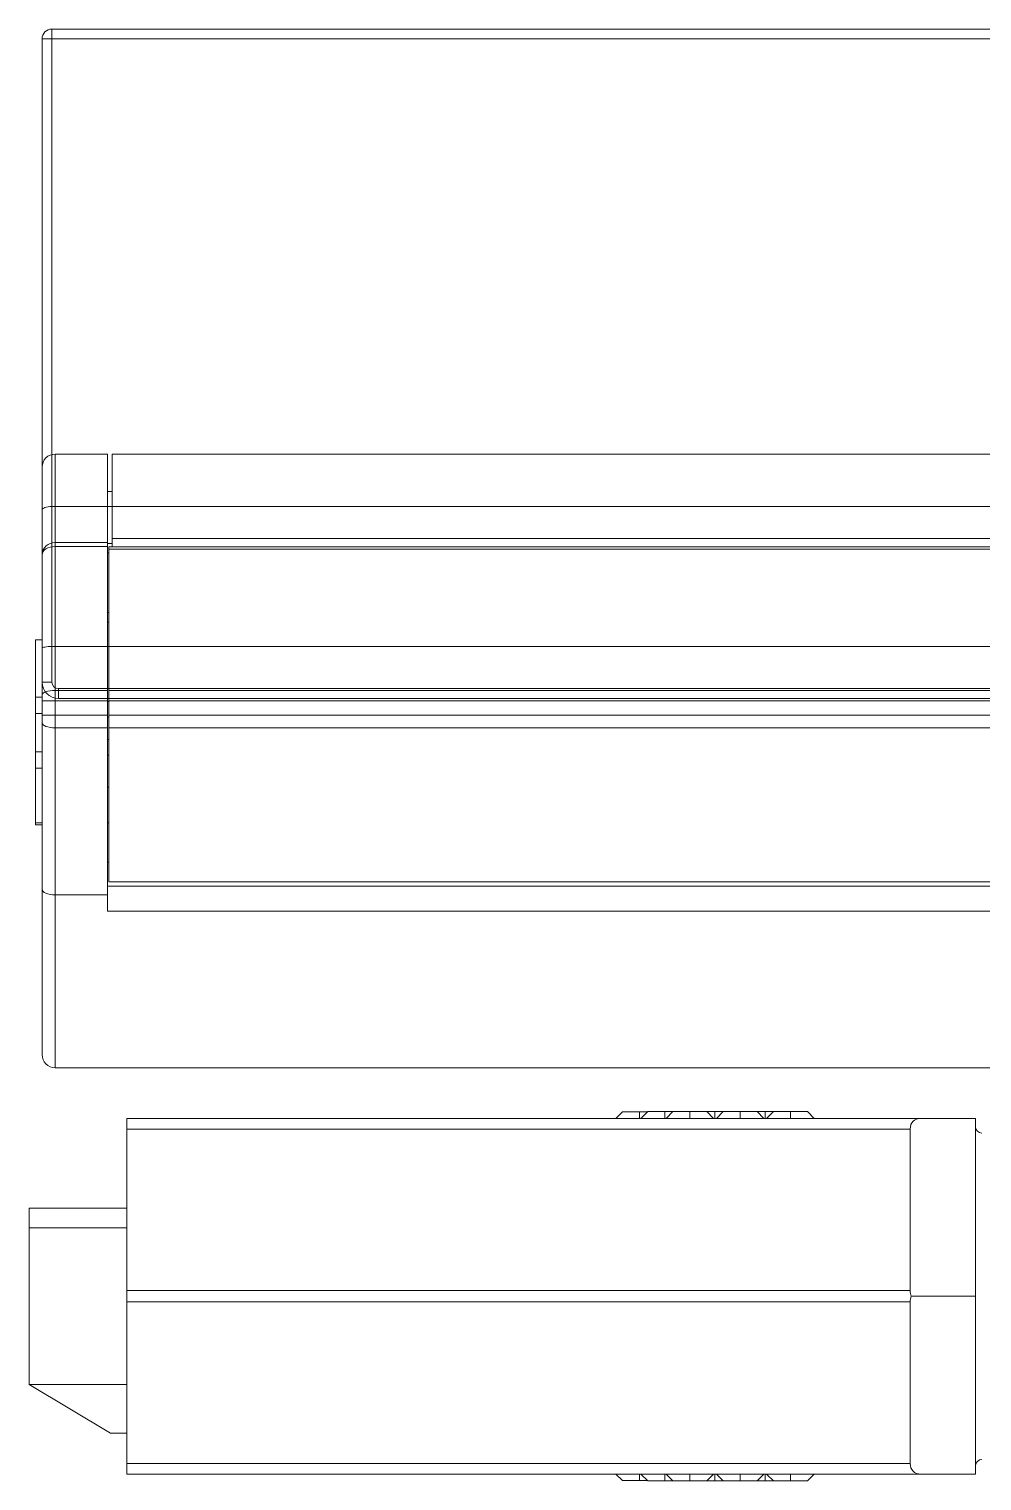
# Model space of a CAD drawing. Header units: inches. Extents: x -1.1 to 19.9, y -1 to 14.3.
# Drawn here: x 5.121 to 6.271, y 12.588 to 14.34 of the extents above; entities that cross this region are included whole.
import ezdxf

# ---------------------------------------------------------------- set-up
doc = ezdxf.new("R2010")
doc.units = ezdxf.units.IN
doc.header["$MEASUREMENT"] = 0
doc.layers.add('Graze 2.0 Int', color=7, linetype='Continuous')
doc.layers.add('Symmetric', color=7, linetype='Continuous')

msp = doc.modelspace()

# ---------------------------------------------------------------- linework, layer by layer
at = {"layer": 'Graze 2.0 Int', "color": 253, "linetype": 'Continuous', "lineweight": 15}
for p, q in [((5.215655, 13.826895), (5.152663, 13.826895)), ((5.152663, 13.826895), (5.152663, 13.720187)), ((5.215655, 13.826895), (5.215655, 13.720187)), ((17.05227, 13.826895), (5.22156, 13.826895)), ((5.22156, 13.826895), (5.22156, 13.725071)), ((5.136914, 13.705593), (5.136914, 13.811147)), ((5.22156, 13.78162), (5.215655, 13.78162)), ((5.152663, 13.720187), (5.152663, 13.715365)), ((5.152663, 13.720187), (5.215655, 13.720187)), ((5.152663, 13.715365), (5.152663, 13.541738)), ((5.215655, 13.715365), (5.152663, 13.715365)), ((5.215655, 13.720187), (5.215655, 13.715365)), ((5.22156, 13.719263), (5.215655, 13.719263)), ((5.215655, 13.541738), (5.215655, 13.715365)), ((17.056207, 13.715125), (5.217623, 13.715125)), ((5.217623, 13.712092), (5.217623, 13.715125)), ((5.22156, 13.725071), (5.22156, 13.715125)), ((5.22156, 13.725071), (17.05227, 13.725071)), ((5.136914, 13.536755), (5.136914, 13.705593)), ((5.217623, 13.707974), (5.215655, 13.707974)), ((17.056207, 13.712092), (5.217623, 13.712092)), ((5.217623, 13.541738), (5.217623, 13.712092)), ((5.217623, 13.63595), (5.215655, 13.63595)), ((5.217623, 13.624139), (5.215655, 13.624139)), ((5.12904, 13.602838), (5.136914, 13.602838)), ((5.12904, 13.533881), (5.12904, 13.602838)), ((5.152663, 13.529281), (5.152663, 13.541738)), ((5.152663, 13.541738), (5.215655, 13.541738)), ((5.215655, 13.541738), (5.215655, 13.529281)), ((5.217623, 13.541738), (17.056207, 13.541738)), ((5.217623, 13.529281), (5.217623, 13.541738)), ((5.136914, 13.533881), (5.12904, 13.533881)), ((5.12904, 13.51419), (5.12904, 13.533881)), ((5.136914, 13.536755), (5.136914, 13.529281)), ((5.136914, 13.511983), (5.136914, 13.529281)), ((5.152663, 13.529281), (5.136914, 13.529281)), ((5.152663, 13.529281), (5.152663, 13.511983)), ((5.215655, 13.529281), (5.152663, 13.529281)), ((5.215655, 13.511983), (5.215655, 13.529281)), ((5.217623, 13.52865), (5.215655, 13.528667)), ((17.056207, 13.529281), (5.217623, 13.529281)), ((5.217623, 13.511983), (5.217623, 13.529281)), ((5.12904, 13.51419), (5.136914, 13.51419)), ((5.12904, 13.467783), (5.12904, 13.51419)), ((5.136914, 13.511983), (5.152663, 13.511983)), ((5.136914, 13.511983), (5.136914, 13.502825)), ((5.136914, 13.302101), (5.136914, 13.502825)), ((5.152663, 13.511983), (5.215655, 13.511983)), ((5.152663, 13.49672), (5.152663, 13.511983)), ((5.215655, 13.511983), (5.215655, 13.49672)), ((5.217623, 13.509633), (5.215655, 13.50964)), ((5.217623, 13.511983), (17.056207, 13.511983)), ((5.217623, 13.49672), (5.217623, 13.511983)), ((5.215655, 13.49672), (5.152663, 13.49672)), ((5.152663, 13.49672), (5.152663, 13.295228)), ((5.215655, 13.3056), (5.215655, 13.49672)), ((17.056207, 13.49672), (5.217623, 13.49672)), ((5.217623, 13.311028), (5.217623, 13.49672)), ((5.12904, 13.467783), (5.136914, 13.467783)), ((5.12904, 13.448246), (5.12904, 13.467783)), ((5.217623, 13.48274), (5.215655, 13.482733)), ((5.217623, 13.463723), (5.215655, 13.463706)), ((5.12904, 13.382329), (5.12904, 13.448246)), ((5.12904, 13.448246), (5.136914, 13.448246)), ((5.215655, 13.425341), (5.217623, 13.425341)), ((5.12904, 13.382329), (5.136914, 13.382329)), ((5.12904, 13.379537), (5.12904, 13.382329)), ((5.215655, 13.382034), (5.217623, 13.382034)), ((5.12904, 13.379537), (5.136914, 13.379537)), ((5.215655, 13.334784), (5.217623, 13.334784)), ((17.056207, 13.311028), (5.217623, 13.311028)), ((5.152663, 13.295228), (5.215655, 13.295228)), ((5.215655, 13.295228), (5.215655, 13.3056)), ((6.459749, 13.3056), (5.215655, 13.3056)), ((5.215655, 13.275424), (5.215655, 13.295229)), ((6.449413, 13.275424), (5.215655, 13.275424)), ((6.444001, 13.086738), (5.152663, 13.086738)), ((5.837025, 13.033476), (5.829263, 13.025714)), ((5.837025, 13.033476), (5.857721, 13.033476)), ((5.857721, 13.025714), (5.857721, 13.033476)), ((5.857721, 13.033476), (5.86713, 13.033476)), ((5.867616, 13.033962), (5.859367, 13.025714)), ((5.867616, 13.033962), (5.888051, 13.033962)), ((5.888051, 13.025714), (5.888051, 13.033962)), ((5.888051, 13.033962), (5.908488, 13.033962)), ((5.89794, 13.033897), (5.889757, 13.025714)), ((5.89794, 13.033897), (5.918412, 13.033897)), ((5.908488, 13.033962), (5.908554, 13.033897)), ((5.918412, 13.025714), (5.918412, 13.033897)), ((5.918412, 13.033897), (5.938883, 13.033897)), ((5.928245, 13.033962), (5.92818, 13.033897)), ((5.928245, 13.033962), (5.948681, 13.033962)), ((5.938883, 13.033897), (5.947066, 13.025714)), ((5.948681, 13.025714), (5.948681, 13.033962)), ((5.948681, 13.033962), (5.969118, 13.033962)), ((5.95857, 13.033897), (5.950387, 13.025714)), ((5.95857, 13.033897), (5.979042, 13.033897)), ((5.969118, 13.033962), (5.969183, 13.033897)), ((5.979042, 13.025714), (5.979042, 13.033897)), ((5.979042, 13.033897), (5.999513, 13.033897)), ((5.988875, 13.033962), (5.98881, 13.033897)), ((5.988875, 13.033962), (6.009312, 13.033962)), ((5.999513, 13.033897), (6.007696, 13.025714)), ((6.009312, 13.025714), (6.009312, 13.033962)), ((6.009312, 13.033962), (6.029748, 13.033962)), ((6.0192, 13.033897), (6.011018, 13.025714)), ((6.0192, 13.033897), (6.039671, 13.033897)), ((6.029748, 13.033962), (6.029813, 13.033897)), ((6.039671, 13.025714), (6.039671, 13.033897)), ((6.039671, 13.033897), (6.060143, 13.033897)), ((6.060143, 13.033897), (6.068326, 13.025714)), ((5.239277, 13.025714), (6.197062, 13.025714)), ((5.239277, 13.012811), (5.239277, 13.025714)), ((6.184159, 13.012811), (5.239277, 13.012811)), ((5.239277, 12.817929), (5.239277, 13.012811)), ((6.184159, 12.817929), (6.184159, 13.012811)), ((6.197062, 13.025714), (6.262899, 13.025714)), ((6.262899, 13.025714), (6.262899, 12.811147)), ((5.121167, 12.917446), (5.239277, 12.917446)), ((5.121167, 12.893824), (5.121167, 12.917446)), ((5.239277, 12.893824), (5.121167, 12.893824)), ((5.121167, 12.893824), (5.121167, 12.704848)), ((5.239277, 12.817929), (6.184159, 12.817929)), ((5.239277, 12.804366), (5.239277, 12.817929)), ((6.184159, 12.804366), (5.239277, 12.804366)), ((5.239277, 12.609484), (5.239277, 12.804366)), ((6.184159, 12.609484), (6.184159, 12.804366)), ((6.185364, 12.811147), (6.262899, 12.811147)), ((6.262899, 12.811147), (6.262899, 12.59658)), ((5.239277, 12.704848), (5.121167, 12.704848)), ((5.121167, 12.704848), (5.219592, 12.645793)), ((5.239277, 12.645793), (5.219592, 12.645793)), ((5.239277, 12.609484), (6.184159, 12.609484)), ((5.239277, 12.59658), (5.239277, 12.609484)), ((6.197062, 12.59658), (5.239277, 12.59658)), ((5.837025, 12.588818), (5.829263, 12.59658)), ((5.857721, 12.59658), (5.857721, 12.588818)), ((5.867616, 12.588333), (5.859367, 12.59658)), ((5.888051, 12.59658), (5.888051, 12.588333)), ((5.89794, 12.588397), (5.889757, 12.59658)), ((5.918412, 12.59658), (5.918412, 12.588397)), ((5.938883, 12.588397), (5.947066, 12.59658)), ((5.948681, 12.59658), (5.948681, 12.588333)), ((5.95857, 12.588397), (5.950387, 12.59658)), ((5.979042, 12.59658), (5.979042, 12.588397)), ((5.999513, 12.588397), (6.007696, 12.59658)), ((6.009312, 12.59658), (6.009312, 12.588333)), ((6.0192, 12.588397), (6.011018, 12.59658)), ((6.039671, 12.59658), (6.039671, 12.588397)), ((6.060143, 12.588397), (6.068326, 12.59658)), ((6.262899, 12.59658), (6.197062, 12.59658)), ((5.837025, 12.588818), (5.857721, 12.588818)), ((5.857721, 12.588818), (5.86713, 12.588818)), ((5.867616, 12.588333), (5.888051, 12.588333)), ((5.888051, 12.588333), (5.908488, 12.588333)), ((5.89794, 12.588397), (5.918412, 12.588397)), ((5.908488, 12.588333), (5.908554, 12.588397)), ((5.918412, 12.588397), (5.938883, 12.588397)), ((5.928245, 12.588333), (5.92818, 12.588397)), ((5.928245, 12.588333), (5.948681, 12.588333)), ((5.948681, 12.588333), (5.969118, 12.588333)), ((5.95857, 12.588397), (5.979042, 12.588397)), ((5.969118, 12.588333), (5.969183, 12.588397)), ((5.979042, 12.588397), (5.999513, 12.588397)), ((5.988875, 12.588333), (5.98881, 12.588397)), ((5.988875, 12.588333), (6.009312, 12.588333)), ((6.009312, 12.588333), (6.029748, 12.588333)), ((6.0192, 12.588397), (6.039671, 12.588397)), ((6.029748, 12.588333), (6.029813, 12.588397)), ((6.039671, 12.588397), (6.060143, 12.588397))]:
    msp.add_line(p, q, dxfattribs=at)
at = {"layer": 'Graze 2.0 Int', "color": 253, "linetype": 'Continuous', "lineweight": 15, "flags": 128}
for points in [[(5.152663, 13.715365), (5.149591, 13.715178), (5.146636, 13.714622), (5.143913, 13.713718), (5.141527, 13.712503), (5.139568, 13.711022), (5.138113, 13.709333), (5.137217, 13.707499), (5.136914, 13.705593)], [(5.136914, 13.536755), (5.137217, 13.537727), (5.138113, 13.538662), (5.139568, 13.539524), (5.141527, 13.540279), (5.143913, 13.540899), (5.146636, 13.541359), (5.149591, 13.541643), (5.152663, 13.541738)], [(5.152663, 13.49672), (5.149591, 13.496837), (5.146636, 13.497185), (5.143913, 13.497749), (5.141527, 13.498508), (5.139568, 13.499433), (5.138113, 13.500489), (5.137217, 13.501634), (5.136914, 13.502825)], [(5.136914, 13.302101), (5.137217, 13.30076), (5.138113, 13.299471), (5.139568, 13.298283), (5.141527, 13.297241), (5.143913, 13.296387), (5.146636, 13.295752), (5.149591, 13.295361), (5.152663, 13.295228)]]:
    msp.add_lwpolyline(points, dxfattribs=at)
at = {"layer": 'Graze 2.0 Int', "color": 253, "linetype": 'Continuous', "lineweight": 15}
for centre, radius, start, end in [((5.152663, 13.811147), 0.015748, 90, 180), ((5.152107, 13.704993), 0.015205, 87.9063, 177.738057), ((5.152663, 13.102486), 0.015748, 180, 270), ((6.270773, 13.015872), 0.007874, 180, 270), ((6.270773, 12.606423), 0.007874, 90, 180)]:
    msp.add_arc(centre, radius, start, end, dxfattribs=at)
for centre, major_axis, start_param, end_param in [((6.203844, 13.006029), (-0.01614, 0.01614), 5.67364431, 6.8927263), ((6.203844, 12.811147), (-0.01614, 0.01614), 0.609541, 0.96125533), ((6.203844, 12.811147), (0.01614, 0.01614), 2.18033732, 2.53205166), ((6.203844, 12.616265), (0.01614, 0.01614), 2.53205166, 3.75113365)]:
    msp.add_ellipse(centre, major_axis=major_axis, ratio=0.69823586, start_param=start_param, end_param=end_param, dxfattribs=at)
for points, knots in [([(5.136914, 13.102486), (5.136914, 13.102749), (5.136914, 13.103886), (5.136914, 13.119672), (5.136914, 13.15334), (5.136914, 13.201208), (5.136914, 13.250071), (5.136914, 13.284772), (5.136914, 13.302101)], [0, 0, 0, 0, 0.03719599, 0.16081317, 0.39243124, 0.62516378, 0.8128129, 1, 1, 1, 1]), ([(5.152663, 13.295228), (5.152663, 13.277447), (5.152663, 13.241448), (5.152663, 13.190605), (5.152663, 13.141304), (5.152663, 13.105135), (5.152663, 13.088285), (5.152663, 13.087047), (5.152663, 13.086738)], [0, 0, 0, 0, 0.18240473, 0.36928159, 0.59473299, 0.82699227, 0.95684347, 1, 1, 1, 1])]:
    msp.add_open_spline(points, degree=3, knots=knots, dxfattribs=at)
at = {"layer": 'Symmetric', "linetype": 'Continuous', "lineweight": 15}
for p, q in [((5.136915, 14.327775), (5.148726, 14.327775)), ((5.136915, 13.759594), (5.136915, 14.327775)), ((5.148726, 14.339586), (5.148726, 14.327775)), ((5.148726, 14.339586), (17.125104, 14.339586)), ((5.148726, 14.327775), (5.148726, 13.763723)), ((17.125104, 14.327775), (5.148726, 14.327775)), ((5.136915, 13.592652), (5.136915, 13.759594)), ((5.148726, 13.763723), (5.148726, 13.594881)), ((17.125104, 13.763723), (5.148726, 13.763723)), ((5.136915, 13.55192), (5.136915, 13.592652)), ((17.125104, 13.594881), (5.148726, 13.594881)), ((5.148726, 13.594881), (5.148726, 13.55192)), ((5.136915, 13.55192), (5.148726, 13.55192)), ((5.156601, 13.544046), (6.447939, 13.544046)), ((5.156601, 13.532235), (5.156601, 13.544046)), ((6.447939, 13.532235), (5.156601, 13.532235))]:
    msp.add_line(p, q, dxfattribs=at)
for centre, radius, start, end in [((5.148726, 14.327775), 0.011811, 90, 180), ((5.1566, 13.55192), 0.019685, 180, 270), ((5.1566, 13.55192), 0.007874, 180, 270)]:
    msp.add_arc(centre, radius, start, end, dxfattribs=at)
for points in [[(5.148726, 13.763723), (5.145512, 13.763723), (5.142401, 13.763246), (5.138113, 13.761707), (5.136915, 13.760644), (5.136915, 13.759594)], [(5.148726, 13.594881), (5.145579, 13.594881), (5.142509, 13.594636), (5.138173, 13.593813), (5.136915, 13.59323), (5.136915, 13.592652)]]:
    msp.add_open_spline(points, degree=3, knots=[0, 0, 0, 0, 0.5, 0.5, 1, 1, 1, 1], dxfattribs=at)

doc.saveas('drawing.dxf')
